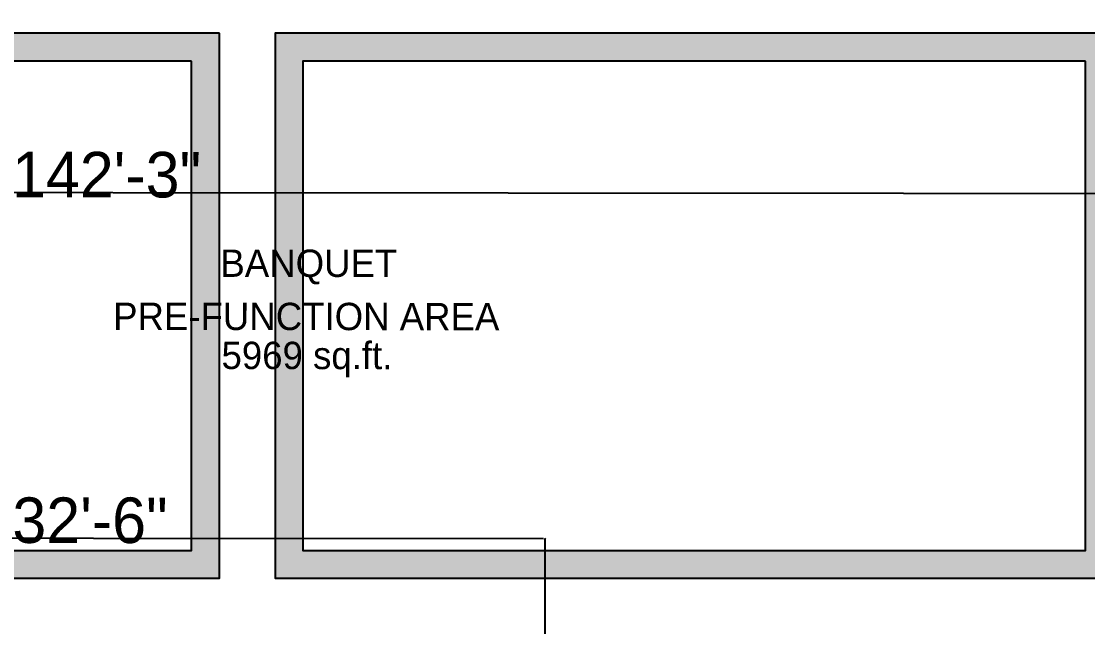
# Model space of a CAD drawing. Header units: millimetres. Extents: x -957 to 3394, y -3 to 3008.
# Drawn here: x 1216.6 to 1676.5, y 606.4 to 870.6 of the extents above; entities that cross this region are included whole.
import ezdxf

# ---------------------------------------------------------------- set-up
doc = ezdxf.new("R2010")
doc.units = ezdxf.units.MM
for name, color, linetype in [('HATCHES', 7, 'CONTINUOUS'), ('PDF_0', 7, 'CONTINUOUS'), ('PDF_GROUND', 7, 'CONTINUOUS'), ('PDF_TEXT', 7, 'CONTINUOUS')]:
    doc.layers.add(name, color=color, linetype=linetype)
doc.styles.add('PDF_ARIAL', font='PDF_ARIAL')

msp = doc.modelspace()

# ---------------------------------------------------------------- hatches: boundary and pattern name
at = {"layer": 'HATCHES'}
h = msp.add_hatch(color=178, dxfattribs=at)
h.paths.add_polyline_path([(660.59, 1512.96), (423.82, 1512.96), (423.82, 1207.2), (660.59, 1207.2)], flags=0)
h.paths.add_polyline_path([(648.59, 1219.2), (435.82, 1219.2), (435.82, 1500.96), (648.59, 1500.96)], flags=0)
h.paths.add_polyline_path([(660.59, 1183.2), (423.82, 1183.2), (423.82, 877.44), (660.59, 877.44)], flags=0)
h.paths.add_polyline_path([(648.59, 889.44), (435.82, 889.44), (435.82, 1171.2), (648.59, 1171.2)], flags=0)
h.paths.add_polyline_path([(530.93, 865.44), (530.93, 630.3), (904.48, 630.3), (904.48, 865.44)], flags=0)
h.paths.add_polyline_path([(892.48, 853.44), (892.48, 642.3), (542.93, 642.3), (542.93, 853.44)], flags=0)
h.paths.add_polyline_path([(928.48, 865.44), (928.48, 630.3), (1302.03, 630.3), (1302.03, 865.44)], flags=0)
h.paths.add_polyline_path([(940.48, 853.44), (1290.03, 853.44), (1290.03, 642.3), (940.48, 642.3)], flags=0)
h.paths.add_polyline_path([(1326.03, 865.44), (1326.03, 630.3), (1687.58, 630.3), (1687.58, 865.44)], flags=0)
h.paths.add_polyline_path([(1675.58, 853.44), (1675.58, 642.3), (1338.03, 642.3), (1338.03, 853.44)], flags=0)
h.paths.add_polyline_path([(1711.61, 865.44), (1711.61, 630.3), (2085.16, 630.3), (2085.16, 865.44)], flags=0)
h.paths.add_polyline_path([(2073.16, 853.44), (2073.16, 642.3), (1723.61, 642.3), (1723.61, 853.44)], flags=0)

# ---------------------------------------------------------------- linework, layer by layer
at = {"layer": 'PDF_0'}
for points in [[(403.79, 797.42), (2108.36, 795.97)], [(1053.6, 647.74), (1441.79, 647.4)], [(1442.38, 647.21), (1442.77, 647.6)], [(1442.54, 606.37), (1442.57, 647.41)]]:
    msp.add_lwpolyline(points, dxfattribs=at)
at = {"layer": 'PDF_GROUND', "color": 178}
for points in [[(1302.03, 865.44), (928.48, 865.44), (928.48, 630.3), (1302.03, 630.3)], [(1687.58, 865.44), (1326.03, 865.44), (1326.03, 630.3), (1687.58, 630.3)], [(1290.03, 853.44), (940.48, 853.44), (940.48, 642.3), (1290.03, 642.3)], [(1675.58, 853.44), (1338.03, 853.44), (1338.03, 642.3), (1675.58, 642.3)]]:
    msp.add_lwpolyline(points, close=True, dxfattribs=at)

# ---------------------------------------------------------------- texts
at = {"layer": 'PDF_TEXT', "attachment_point": 7, "rotation": 359.951, "style": 'PDF_ARIAL'}
for s, insert, char_height, width in [('142\'-3"', (1212.59, 794.36), 19.665, 89.5854), ('BANQUET', (1302.48, 757.09), 11.799, 70.7944), ('PRE-FUNCTION AREA', (1256.22, 737.26), 11.7991, 162.2372), ('5969 sq.ft.', (1302.95, 717), 11.7991, 83.5812), ('32\'-6"', (1212.77, 645.23), 19.665, 76.4754)]:
    msp.add_mtext(s, dxfattribs=dict(at, insert=insert, char_height=char_height, width=width))

doc.saveas('drawing.dxf')
